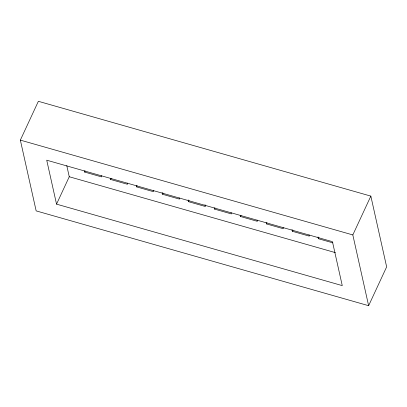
<?xml version="1.0" encoding="UTF-8"?>
<svg xmlns="http://www.w3.org/2000/svg" width="407" height="407" viewBox="0 0 407 407"><rect width="100%" height="100%" fill="white"/><g stroke="black" fill="none" stroke-linecap="round" stroke-linejoin="round"><path stroke-width="0.61" d="M20.35 140.12L38.37 101.302L370.843 196.113L386.65 266.88L368.63 305.698L36.157 210.887L20.35 140.12L352.828 234.931L368.63 305.698M56.537 204.141L46.724 160.195L332.443 241.672L342.262 285.622L56.537 204.141L69.256 176.745L66.768 165.603M101.241 175.666L101.511 176.877L84.625 172.064L85.155 170.92M127.213 183.074L127.483 184.285L110.602 179.467L111.131 178.327M153.19 190.481L153.459 191.692L136.574 186.874L137.103 185.734M179.161 197.888L179.436 199.099L162.551 194.281L163.08 193.142M205.001 204.69L205.408 206.507L188.522 201.689L189.057 200.549M231.115 212.703L231.385 213.914L214.499 209.096L215.028 207.957M257.087 220.111L257.356 221.322L240.476 216.504L241.005 215.364M283.063 227.518L283.333 228.729L266.448 223.911L266.977 222.771M309.035 234.925L309.305 236.131L292.424 231.318L292.954 230.179M332.87 242.852L318.401 238.726L318.93 237.586M352.828 234.931L370.843 196.113M69.256 176.745L335.439 252.65M317.994 236.91L318.401 238.726M292.017 229.502L292.424 231.318M266.178 222.7L266.448 223.911M240.206 215.293L240.476 216.504M214.23 207.885L214.499 209.096M188.12 199.873L188.522 201.689M162.144 192.47L162.551 194.281M136.304 185.668L136.574 186.874M110.333 178.261L110.602 179.467M84.356 170.854L84.625 172.064"/></g></svg>
